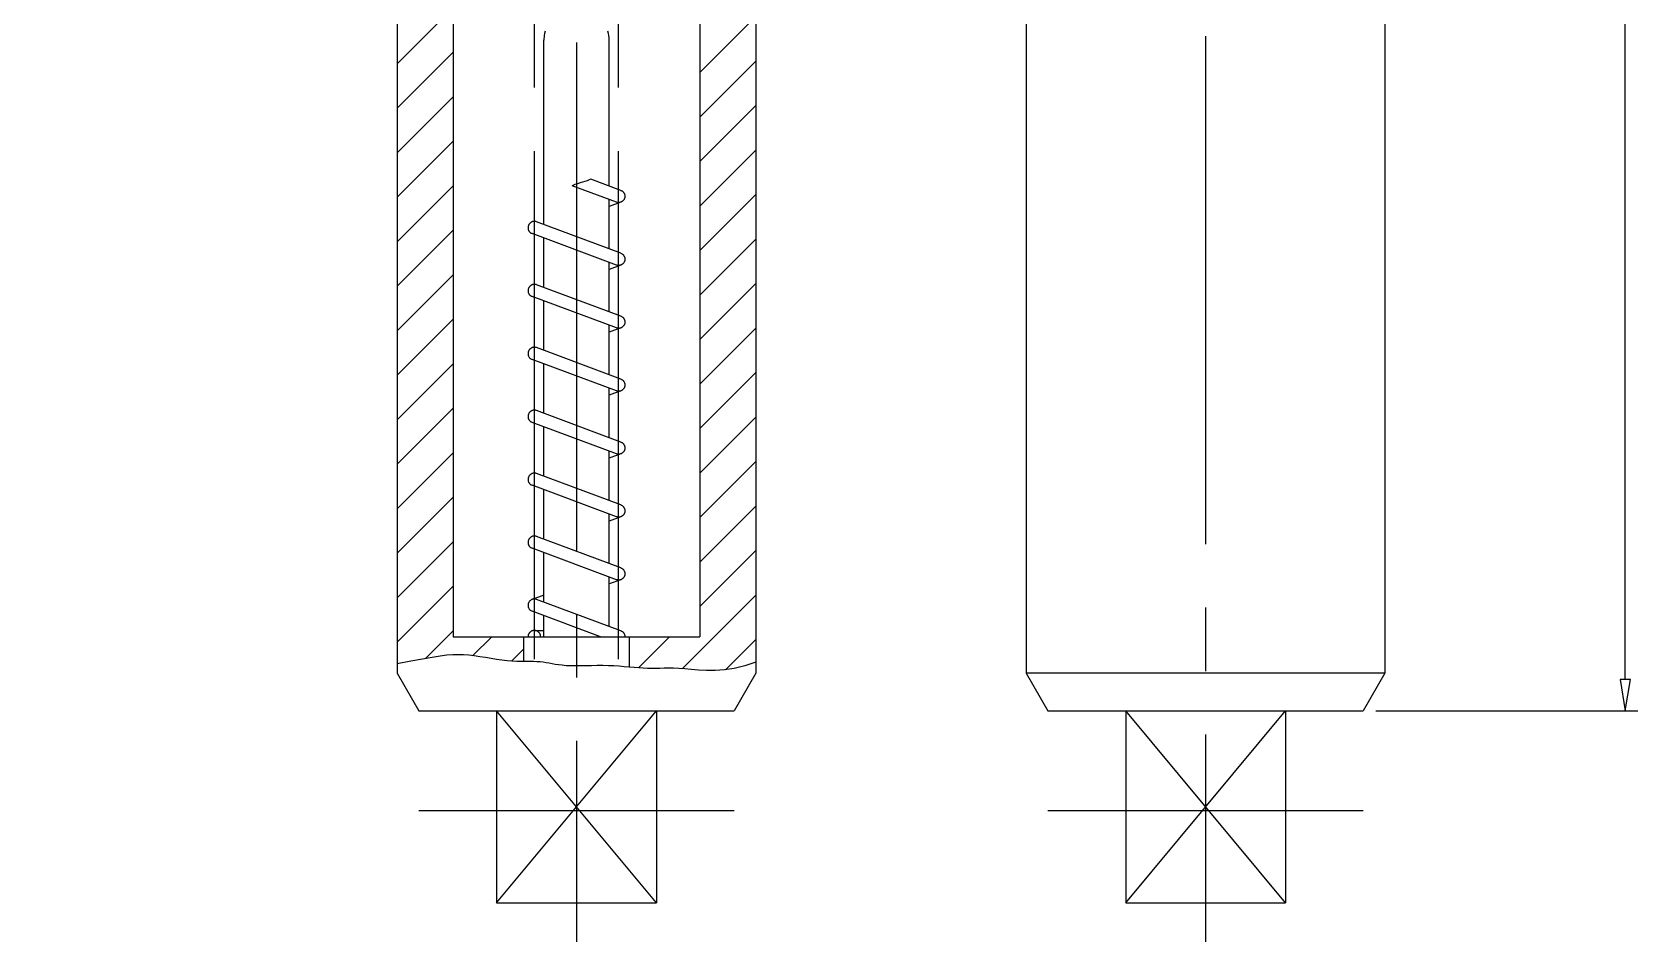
# Model space of a CAD drawing. Extents: x 18.9 to 51.3, y 0.1 to 49.5.
# Drawn here: x 18.89 to 50.51, y 0.13 to 18.04 of the extents above; entities that cross this region are included whole.
import ezdxf

# ---------------------------------------------------------------- set-up
doc = ezdxf.new("R2010")
doc.units = 0
doc.linetypes.add('1', pattern=[13.75, 10, -1.25, 1.25, -1.25])
doc.linetypes.add('2', pattern=[6.25, 5, -1.25])
doc.layers.get('0').update_dxf_attribs({"linetype": 'CONTINUOUS'})

msp = doc.modelspace()

# ---------------------------------------------------------------- linework, layer by layer
at = {"color": 3}
for points in [[(50.26, 5.294), (50.26, 48.624)], [(29.58, 15.036), (29.527, 15.015)], [(29.632, 15.053), (29.58, 15.036)], [(29.682, 15.069), (29.632, 15.053)], [(29.729, 15.084), (29.682, 15.069)], [(29.774, 15.098), (29.729, 15.084)], [(29.817, 15.112), (29.774, 15.098)], [(29.856, 15.127), (29.817, 15.112)], [(29.892, 15.144), (29.856, 15.127)], [(33.14, 5.634), (32.922, 5.56), (32.716, 5.511), (32.522, 5.483), (32.34, 5.471), (32.171, 5.471), (32.014, 5.48), (31.87, 5.492), (31.74, 5.503), (31.624, 5.511), (31.518, 5.515), (31.422, 5.516), (31.334, 5.515), (31.25, 5.513), (31.17, 5.512), (31.09, 5.511), (31.008, 5.512), (30.924, 5.516), (30.836, 5.522), (30.744, 5.53), (30.649, 5.538), (30.551, 5.546), (30.449, 5.554), (30.345, 5.56), (30.238, 5.565), (30.128, 5.567), (30.016, 5.567), (29.905, 5.565), (29.796, 5.564), (29.69, 5.562), (29.588, 5.561), (29.493, 5.563), (29.406, 5.566), (29.328, 5.573), (29.257, 5.582), (29.192, 5.592), (29.131, 5.603), (29.073, 5.615), (29.015, 5.625), (28.956, 5.634), (28.895, 5.641), (28.83, 5.644), (28.76, 5.646), (28.685, 5.646), (28.606, 5.646), (28.523, 5.646), (28.434, 5.648), (28.342, 5.653), (28.244, 5.661), (28.142, 5.673), (28.036, 5.688), (27.928, 5.706), (27.818, 5.724), (27.707, 5.741), (27.597, 5.757), (27.489, 5.77), (27.383, 5.779), (27.28, 5.782), (27.173, 5.78), (27.056, 5.771), (26.923, 5.754), (26.765, 5.73), (26.577, 5.697), (26.35, 5.655), (26.079, 5.603)], [(50.363, 5.294), (50.156, 5.294), (50.26, 4.675), (50.26, 4.675), (50.363, 5.294)], [(28.036, 0.897), (31.183, 4.675)], [(31.183, 0.897), (28.036, 4.675)], [(40.423, 0.897), (43.57, 4.675)], [(43.57, 0.897), (40.423, 4.675)], [(45.349, 4.675), (50.507, 4.675)]]:
    msp.add_lwpolyline(points, dxfattribs=at)
at = {"color": 7}
for points in [[(26.079, 23.726), (26.079, 5.418)], [(33.14, 23.726), (33.14, 5.418)], [(38.466, 22.487), (38.466, 5.418)], [(45.527, 22.487), (45.527, 5.418)], [(27.182, 18.523), (27.182, 6.136)], [(32.037, 18.523), (32.037, 6.136)], [(28.99, 18.057), (28.979, 18.013), (28.972, 17.969), (28.965, 17.879)], [(30.254, 17.879), (30.252, 17.924), (30.247, 17.969), (30.24, 18.013), (30.229, 18.057)], [(28.965, 14.251), (28.965, 17.879)], [(30.254, 15.009), (30.254, 17.879)], [(30.396, 14.691), (29.527, 15.015)], [(30.483, 14.923), (29.892, 15.144)], [(30.483, 14.923), (30.491, 14.92), (30.498, 14.916), (30.506, 14.912), (30.513, 14.907), (30.52, 14.902), (30.526, 14.896), (30.532, 14.889), (30.538, 14.883), (30.543, 14.876), (30.547, 14.868), (30.551, 14.861), (30.555, 14.853), (30.558, 14.845), (30.56, 14.836), (30.562, 14.828), (30.563, 14.819), (30.563, 14.811), (30.563, 14.802), (30.563, 14.793), (30.561, 14.785), (30.559, 14.776), (30.557, 14.768), (30.554, 14.76), (30.55, 14.752), (30.546, 14.744), (30.542, 14.737), (30.536, 14.73), (30.531, 14.724), (30.525, 14.717), (30.518, 14.712), (30.511, 14.706), (30.504, 14.702), (30.497, 14.697), (30.489, 14.694), (30.481, 14.691), (30.473, 14.688), (30.464, 14.686), (30.456, 14.684), (30.447, 14.684), (30.438, 14.683), (30.43, 14.684), (30.421, 14.685), (30.413, 14.686), (30.396, 14.691)], [(30.254, 13.77), (30.254, 14.744)], [(30.483, 14.691), (30.254, 14.606)], [(28.823, 14.304), (28.815, 14.307), (28.806, 14.309), (28.798, 14.31), (28.789, 14.311), (28.781, 14.312), (28.772, 14.312), (28.763, 14.311), (28.755, 14.309), (28.746, 14.307), (28.738, 14.305), (28.73, 14.301), (28.722, 14.298), (28.715, 14.294), (28.708, 14.289), (28.701, 14.283), (28.694, 14.278), (28.688, 14.272), (28.683, 14.265), (28.677, 14.258), (28.673, 14.251), (28.669, 14.243), (28.665, 14.235), (28.662, 14.227), (28.66, 14.219), (28.658, 14.21), (28.657, 14.202), (28.656, 14.193), (28.656, 14.185), (28.656, 14.176), (28.657, 14.167), (28.659, 14.159), (28.661, 14.151), (28.664, 14.142), (28.668, 14.135), (28.672, 14.127), (28.676, 14.119), (28.681, 14.112), (28.687, 14.106), (28.693, 14.1), (28.699, 14.094), (28.706, 14.088), (28.713, 14.083), (28.721, 14.079), (28.736, 14.072)], [(30.483, 13.685), (28.823, 14.304)], [(30.396, 13.453), (28.736, 14.072)], [(28.965, 13.012), (28.965, 13.986)], [(30.483, 13.685), (30.491, 13.681), (30.498, 13.677), (30.506, 13.673), (30.513, 13.668), (30.52, 13.663), (30.526, 13.657), (30.532, 13.651), (30.538, 13.644), (30.543, 13.637), (30.547, 13.63), (30.551, 13.622), (30.555, 13.614), (30.558, 13.606), (30.56, 13.598), (30.562, 13.589), (30.563, 13.581), (30.563, 13.572), (30.563, 13.563), (30.563, 13.555), (30.561, 13.546), (30.559, 13.538), (30.557, 13.529), (30.554, 13.521), (30.55, 13.513), (30.546, 13.506), (30.542, 13.498), (30.536, 13.492), (30.531, 13.485), (30.525, 13.479), (30.518, 13.473), (30.511, 13.468), (30.504, 13.463), (30.497, 13.459), (30.489, 13.455), (30.481, 13.452), (30.473, 13.449), (30.464, 13.447), (30.456, 13.446), (30.447, 13.445), (30.438, 13.445), (30.43, 13.445), (30.421, 13.446), (30.413, 13.448), (30.396, 13.453)], [(30.254, 12.531), (30.254, 13.506)], [(30.483, 13.453), (30.254, 13.367)], [(28.823, 13.065), (28.815, 13.068), (28.806, 13.07), (28.798, 13.072), (28.789, 13.073), (28.781, 13.073), (28.772, 13.073), (28.763, 13.072), (28.755, 13.071), (28.746, 13.069), (28.738, 13.066), (28.73, 13.063), (28.722, 13.059), (28.715, 13.055), (28.708, 13.05), (28.701, 13.045), (28.694, 13.039), (28.688, 13.033), (28.683, 13.026), (28.677, 13.019), (28.673, 13.012), (28.669, 13.004), (28.665, 12.997), (28.662, 12.988), (28.66, 12.98), (28.658, 12.972), (28.657, 12.963), (28.656, 12.955), (28.656, 12.946), (28.656, 12.937), (28.657, 12.929), (28.659, 12.92), (28.661, 12.912), (28.664, 12.904), (28.668, 12.896), (28.672, 12.888), (28.676, 12.881), (28.681, 12.874), (28.687, 12.867), (28.693, 12.861), (28.699, 12.855), (28.706, 12.85), (28.713, 12.845), (28.721, 12.84), (28.736, 12.833)], [(30.483, 12.446), (28.823, 13.065)], [(30.396, 12.214), (28.736, 12.833)], [(28.965, 11.773), (28.965, 12.748)], [(30.483, 12.446), (30.491, 12.443), (30.498, 12.439), (30.506, 12.434), (30.513, 12.429), (30.52, 12.424), (30.526, 12.418), (30.532, 12.412), (30.538, 12.405), (30.543, 12.398), (30.547, 12.391), (30.551, 12.383), (30.555, 12.375), (30.558, 12.367), (30.56, 12.359), (30.562, 12.35), (30.563, 12.342), (30.563, 12.333), (30.563, 12.325), (30.563, 12.316), (30.561, 12.307), (30.559, 12.299), (30.557, 12.291), (30.554, 12.283), (30.55, 12.275), (30.546, 12.267), (30.542, 12.26), (30.536, 12.253), (30.531, 12.246), (30.525, 12.24), (30.518, 12.234), (30.511, 12.229), (30.504, 12.224), (30.497, 12.22), (30.489, 12.216), (30.481, 12.213), (30.473, 12.211), (30.464, 12.209), (30.456, 12.207), (30.447, 12.206), (30.438, 12.206), (30.43, 12.206), (30.421, 12.207), (30.413, 12.209), (30.396, 12.214)], [(30.254, 11.293), (30.254, 12.267)], [(30.483, 12.214), (30.254, 12.128)], [(28.823, 11.827), (28.815, 11.829), (28.806, 11.831), (28.798, 11.833), (28.789, 11.834), (28.781, 11.834), (28.772, 11.834), (28.763, 11.833), (28.755, 11.832), (28.746, 11.83), (28.738, 11.827), (28.73, 11.824), (28.722, 11.82), (28.715, 11.816), (28.708, 11.811), (28.701, 11.806), (28.694, 11.8), (28.688, 11.794), (28.683, 11.788), (28.677, 11.781), (28.673, 11.773), (28.669, 11.766), (28.665, 11.758), (28.662, 11.75), (28.66, 11.741), (28.658, 11.733), (28.657, 11.724), (28.656, 11.716), (28.656, 11.707), (28.656, 11.699), (28.657, 11.69), (28.659, 11.682), (28.661, 11.673), (28.664, 11.665), (28.668, 11.657), (28.672, 11.649), (28.676, 11.642), (28.681, 11.635), (28.687, 11.628), (28.693, 11.622), (28.699, 11.616), (28.706, 11.611), (28.713, 11.606), (28.721, 11.602), (28.736, 11.594)], [(30.483, 11.207), (28.823, 11.827)], [(30.396, 10.975), (28.736, 11.594)], [(28.965, 10.535), (28.965, 11.509)], [(30.483, 11.207), (30.491, 11.204), (30.498, 11.2), (30.506, 11.196), (30.513, 11.191), (30.52, 11.185), (30.526, 11.18), (30.532, 11.173), (30.538, 11.167), (30.543, 11.16), (30.547, 11.152), (30.551, 11.145), (30.555, 11.137), (30.558, 11.128), (30.56, 11.12), (30.562, 11.112), (30.563, 11.103), (30.563, 11.094), (30.563, 11.086), (30.563, 11.077), (30.561, 11.069), (30.559, 11.06), (30.557, 11.052), (30.554, 11.044), (30.55, 11.036), (30.546, 11.028), (30.542, 11.021), (30.536, 11.014), (30.531, 11.008), (30.525, 11.001), (30.518, 10.996), (30.511, 10.99), (30.504, 10.986), (30.497, 10.981), (30.489, 10.978), (30.481, 10.974), (30.473, 10.972), (30.464, 10.97), (30.456, 10.968), (30.447, 10.968), (30.438, 10.967), (30.43, 10.968), (30.421, 10.969), (30.413, 10.97), (30.396, 10.975)], [(30.254, 10.054), (30.254, 11.028)], [(30.483, 10.975), (30.254, 10.89)], [(28.823, 10.588), (28.815, 10.591), (28.806, 10.593), (28.798, 10.594), (28.789, 10.595), (28.781, 10.596), (28.772, 10.595), (28.763, 10.595), (28.755, 10.593), (28.746, 10.591), (28.738, 10.589), (28.73, 10.585), (28.722, 10.582), (28.715, 10.577), (28.708, 10.573), (28.701, 10.567), (28.694, 10.562), (28.688, 10.555), (28.683, 10.549), (28.677, 10.542), (28.673, 10.535), (28.669, 10.527), (28.665, 10.519), (28.662, 10.511), (28.66, 10.503), (28.658, 10.494), (28.657, 10.486), (28.656, 10.477), (28.656, 10.468), (28.656, 10.46), (28.657, 10.451), (28.659, 10.443), (28.661, 10.434), (28.664, 10.426), (28.668, 10.418), (28.672, 10.411), (28.676, 10.403), (28.681, 10.396), (28.687, 10.39), (28.693, 10.383), (28.699, 10.378), (28.706, 10.372), (28.713, 10.367), (28.721, 10.363), (28.736, 10.356)], [(30.483, 9.969), (28.823, 10.588)], [(30.396, 9.736), (28.736, 10.356)], [(28.965, 9.296), (28.965, 10.27)], [(30.483, 9.969), (30.491, 9.965), (30.498, 9.961), (30.506, 9.957), (30.513, 9.952), (30.52, 9.947), (30.526, 9.941), (30.532, 9.935), (30.538, 9.928), (30.543, 9.921), (30.547, 9.914), (30.551, 9.906), (30.555, 9.898), (30.558, 9.89), (30.56, 9.881), (30.562, 9.873), (30.563, 9.864), (30.563, 9.856), (30.563, 9.847), (30.563, 9.839), (30.561, 9.83), (30.559, 9.822), (30.557, 9.813), (30.554, 9.805), (30.55, 9.797), (30.546, 9.79), (30.542, 9.782), (30.536, 9.775), (30.531, 9.769), (30.525, 9.763), (30.518, 9.757), (30.511, 9.752), (30.504, 9.747), (30.497, 9.743), (30.489, 9.739), (30.481, 9.736), (30.473, 9.733), (30.464, 9.731), (30.456, 9.73), (30.447, 9.729), (30.438, 9.729), (30.43, 9.729), (30.421, 9.73), (30.413, 9.732), (30.396, 9.736)], [(30.254, 8.815), (30.254, 9.79)], [(30.483, 9.736), (30.254, 9.651)], [(28.823, 9.349), (28.815, 9.352), (28.806, 9.354), (28.798, 9.356), (28.789, 9.357), (28.781, 9.357), (28.772, 9.357), (28.763, 9.356), (28.755, 9.354), (28.746, 9.352), (28.738, 9.35), (28.73, 9.347), (28.722, 9.343), (28.715, 9.339), (28.708, 9.334), (28.701, 9.329), (28.694, 9.323), (28.688, 9.317), (28.683, 9.31), (28.677, 9.303), (28.673, 9.296), (28.669, 9.288), (28.665, 9.28), (28.662, 9.272), (28.66, 9.264), (28.658, 9.256), (28.657, 9.247), (28.656, 9.238), (28.656, 9.23), (28.656, 9.221), (28.657, 9.213), (28.659, 9.204), (28.661, 9.196), (28.664, 9.188), (28.668, 9.18), (28.672, 9.172), (28.676, 9.165), (28.681, 9.158), (28.687, 9.151), (28.693, 9.145), (28.699, 9.139), (28.706, 9.133), (28.713, 9.129), (28.721, 9.124), (28.736, 9.117)], [(30.483, 8.73), (28.823, 9.349)], [(30.396, 8.498), (28.736, 9.117)], [(28.965, 8.057), (28.965, 9.032)], [(30.254, 7.577), (30.254, 8.551)], [(30.483, 8.73), (30.491, 8.727), (30.498, 8.723), (30.506, 8.718), (30.513, 8.713), (30.52, 8.708), (30.526, 8.702), (30.532, 8.696), (30.538, 8.689), (30.543, 8.682), (30.547, 8.675), (30.551, 8.667), (30.555, 8.659), (30.558, 8.651), (30.56, 8.643), (30.562, 8.634), (30.563, 8.626), (30.563, 8.617), (30.563, 8.608), (30.563, 8.6), (30.561, 8.591), (30.559, 8.583), (30.557, 8.575), (30.554, 8.566), (30.55, 8.559), (30.546, 8.551), (30.542, 8.544), (30.536, 8.537), (30.531, 8.53), (30.525, 8.524), (30.518, 8.518), (30.511, 8.513), (30.504, 8.508), (30.497, 8.504), (30.489, 8.5), (30.481, 8.497), (30.473, 8.494), (30.464, 8.492), (30.456, 8.491), (30.447, 8.49), (30.438, 8.49), (30.43, 8.49), (30.421, 8.491), (30.413, 8.493), (30.396, 8.498)], [(30.483, 8.498), (30.254, 8.412)], [(28.823, 8.11), (28.815, 8.113), (28.806, 8.115), (28.798, 8.117), (28.789, 8.118), (28.781, 8.118), (28.772, 8.118), (28.763, 8.117), (28.755, 8.116), (28.746, 8.114), (28.738, 8.111), (28.73, 8.108), (28.722, 8.104), (28.715, 8.1), (28.708, 8.095), (28.701, 8.09), (28.694, 8.084), (28.688, 8.078), (28.683, 8.071), (28.677, 8.065), (28.673, 8.057), (28.669, 8.05), (28.665, 8.042), (28.662, 8.034), (28.66, 8.025), (28.658, 8.017), (28.657, 8.008), (28.656, 8), (28.656, 7.991), (28.656, 7.982), (28.657, 7.974), (28.659, 7.965), (28.661, 7.957), (28.664, 7.949), (28.668, 7.941), (28.672, 7.933), (28.676, 7.926), (28.681, 7.919), (28.687, 7.912), (28.693, 7.906), (28.699, 7.9), (28.706, 7.895), (28.713, 7.89), (28.721, 7.886), (28.736, 7.878)], [(30.483, 7.491), (28.823, 8.11)], [(30.396, 7.259), (28.736, 7.878)], [(28.965, 6.819), (28.965, 7.793)], [(30.254, 6.338), (30.254, 7.312)], [(30.483, 7.491), (30.491, 7.488), (30.498, 7.484), (30.506, 7.48), (30.513, 7.475), (30.52, 7.469), (30.526, 7.463), (30.532, 7.457), (30.538, 7.451), (30.543, 7.443), (30.547, 7.436), (30.551, 7.428), (30.555, 7.421), (30.558, 7.412), (30.56, 7.404), (30.562, 7.396), (30.563, 7.387), (30.563, 7.378), (30.563, 7.37), (30.563, 7.361), (30.561, 7.353), (30.559, 7.344), (30.557, 7.336), (30.554, 7.328), (30.55, 7.32), (30.546, 7.312), (30.542, 7.305), (30.536, 7.298), (30.531, 7.291), (30.525, 7.285), (30.518, 7.28), (30.511, 7.274), (30.504, 7.269), (30.497, 7.265), (30.489, 7.261), (30.481, 7.258), (30.473, 7.256), (30.464, 7.254), (30.456, 7.252), (30.447, 7.251), (30.438, 7.251), (30.43, 7.252), (30.421, 7.253), (30.413, 7.254), (30.396, 7.259)], [(28.965, 6.957), (28.736, 6.872)], [(30.483, 7.259), (30.254, 7.174)], [(28.823, 6.872), (28.815, 6.874), (28.806, 6.877), (28.798, 6.878), (28.789, 6.879), (28.781, 6.88), (28.772, 6.879), (28.763, 6.879), (28.755, 6.877), (28.746, 6.875), (28.738, 6.872), (28.73, 6.869), (28.722, 6.866), (28.715, 6.861), (28.708, 6.857), (28.701, 6.851), (28.694, 6.845), (28.688, 6.839), (28.683, 6.833), (28.677, 6.826), (28.673, 6.819), (28.669, 6.811), (28.665, 6.803), (28.662, 6.795), (28.66, 6.787), (28.658, 6.778), (28.657, 6.77), (28.656, 6.761), (28.656, 6.752), (28.656, 6.744), (28.657, 6.735), (28.659, 6.727), (28.661, 6.718), (28.664, 6.71), (28.668, 6.702), (28.672, 6.695), (28.676, 6.687), (28.681, 6.68), (28.687, 6.674), (28.693, 6.667), (28.699, 6.661), (28.706, 6.656), (28.713, 6.651), (28.721, 6.647), (28.736, 6.64)], [(30.085, 6.136), (28.736, 6.64)], [(30.483, 6.252), (28.823, 6.872)], [(28.965, 6.136), (28.965, 6.554)], [(27.182, 6.136), (32.037, 6.136)], [(28.569, 6.136), (28.569, 5.646)], [(28.903, 6.136), (28.903, 6.145), (28.902, 6.154), (28.901, 6.162), (28.899, 6.17), (28.896, 6.179), (28.893, 6.187), (28.889, 6.195), (28.885, 6.202), (28.88, 6.209), (28.874, 6.216), (28.869, 6.222), (28.862, 6.228), (28.856, 6.234), (28.849, 6.239), (28.842, 6.244), (28.834, 6.248), (28.826, 6.251), (28.818, 6.254), (28.81, 6.257), (28.801, 6.258), (28.793, 6.26), (28.784, 6.26), (28.775, 6.26), (28.767, 6.26), (28.758, 6.258), (28.75, 6.257), (28.741, 6.254), (28.733, 6.251), (28.725, 6.248), (28.718, 6.244), (28.71, 6.239), (28.703, 6.234), (28.697, 6.228), (28.69, 6.222), (28.685, 6.216), (28.679, 6.209), (28.675, 6.202), (28.67, 6.195), (28.666, 6.187), (28.663, 6.179), (28.661, 6.17), (28.658, 6.162), (28.657, 6.154), (28.656, 6.136)], [(28.78, 6.26), (28.965, 6.26)], [(30.483, 6.252), (30.491, 6.249), (30.498, 6.245), (30.506, 6.241), (30.513, 6.236), (30.52, 6.231), (30.526, 6.225), (30.532, 6.218), (30.538, 6.212), (30.543, 6.205), (30.547, 6.197), (30.551, 6.19), (30.555, 6.182), (30.558, 6.174), (30.56, 6.165), (30.562, 6.157), (30.563, 6.148), (30.563, 6.14), (30.563, 6.136)], [(30.65, 6.136), (30.65, 5.538)], [(26.079, 5.418), (26.505, 4.675)], [(33.14, 5.418), (32.714, 4.675)], [(45.527, 5.418), (38.466, 5.418)], [(38.466, 5.418), (38.892, 4.675)], [(45.527, 5.418), (45.101, 4.675)], [(26.505, 4.675), (32.714, 4.675)], [(38.892, 4.675), (45.101, 4.675)]]:
    msp.add_lwpolyline(points, dxfattribs=at)
at = {"color": 1}
for points in [[(26.079, 17.414), (27.182, 18.516)], [(32.037, 17.241), (33.14, 18.343)], [(26.079, 16.538), (27.182, 17.64)], [(32.037, 16.365), (33.14, 17.467)], [(26.079, 15.662), (27.182, 16.765)], [(32.037, 15.489), (33.14, 16.591)], [(26.079, 14.786), (27.182, 15.889)], [(32.037, 14.613), (33.14, 15.716)], [(26.079, 13.91), (27.182, 15.013)], [(32.037, 13.737), (33.14, 14.84)], [(26.079, 13.034), (27.182, 14.137)], [(32.037, 12.861), (33.14, 13.964)], [(26.079, 12.159), (27.182, 13.261)], [(32.037, 11.985), (33.14, 13.088)], [(26.079, 11.283), (27.182, 12.385)], [(32.037, 11.11), (33.14, 12.212)], [(26.079, 10.407), (27.182, 11.509)], [(32.037, 10.234), (33.14, 11.336)], [(26.079, 9.531), (27.182, 10.633)], [(32.037, 9.358), (33.14, 10.46)], [(26.079, 8.655), (27.182, 9.757)], [(32.037, 8.482), (33.14, 9.584)], [(26.079, 7.779), (27.182, 8.882)], [(32.037, 7.606), (33.14, 8.708)], [(26.079, 6.903), (27.182, 8.006)], [(32.037, 6.73), (33.14, 7.833)], [(26.079, 6.027), (27.182, 7.13)], [(31.69, 5.506), (33.14, 6.957)], [(26.635, 5.707), (27.182, 6.254)], [(27.565, 5.761), (27.94, 6.136)], [(30.83, 5.523), (31.444, 6.136)], [(32.546, 5.487), (33.14, 6.081)], [(28.333, 5.653), (28.569, 5.889)]]:
    msp.add_lwpolyline(points, dxfattribs=at)
at = {"color": 4, "linetype": '1'}
for points in [[(28.78, 5.695), (28.78, 18.523)], [(30.439, 5.695), (30.439, 18.523)], [(29.61, 17.835), (29.61, 0.129)], [(41.997, 17.958), (41.997, 0.129)], [(26.505, 2.718), (32.714, 2.718)], [(38.892, 2.718), (45.101, 2.718)]]:
    msp.add_lwpolyline(points, dxfattribs=at)
at = {"color": 2, "const_width": 0.000000248}
for points in [[(19.108, 13.882), (19.117, 13.98), (19.073, 13.99), (19.038, 14.006), (19.012, 14.027), (18.994, 14.053), (18.983, 14.083), (18.979, 14.117), (18.982, 14.147), (18.989, 14.174), (19.002, 14.199), (19.019, 14.221), (19.039, 14.241), (19.062, 14.257), (19.09, 14.271), (19.124, 14.284), (19.164, 14.295), (19.207, 14.303), (19.251, 14.309), (19.295, 14.31), (19.3, 14.31), (19.307, 14.31), (19.316, 14.31), (19.284, 14.287), (19.257, 14.259), (19.233, 14.226), (19.216, 14.19), (19.205, 14.152), (19.201, 14.112), (19.21, 14.047), (19.236, 13.989), (19.28, 13.938), (19.338, 13.898), (19.406, 13.874), (19.486, 13.866), (19.569, 13.875), (19.64, 13.899), (19.7, 13.941), (19.744, 13.995), (19.771, 14.057), (19.78, 14.127), (19.775, 14.179), (19.76, 14.229), (19.735, 14.275), (19.7, 14.316), (19.656, 14.35), (19.604, 14.377), (19.539, 14.396), (19.458, 14.408), (19.359, 14.411), (19.256, 14.408), (19.167, 14.396), (19.094, 14.377), (19.033, 14.35), (18.983, 14.316), (18.943, 14.274), (18.914, 14.226), (18.897, 14.173), (18.892, 14.115), (18.898, 14.054), (18.917, 14.001), (18.948, 13.956), (18.991, 13.92), (19.044, 13.895), (19.108, 13.882)], [(19.492, 14.298), (19.549, 14.293), (19.598, 14.278), (19.638, 14.252), (19.668, 14.219), (19.686, 14.181), (19.692, 14.14), (19.685, 14.096), (19.666, 14.057), (19.634, 14.021), (19.591, 13.993), (19.541, 13.977), (19.483, 13.971), (19.431, 13.976), (19.386, 13.992), (19.348, 14.019), (19.319, 14.053), (19.302, 14.092), (19.296, 14.137), (19.302, 14.181), (19.319, 14.22), (19.348, 14.253), (19.387, 14.278), (19.435, 14.293), (19.492, 14.298)], [(19.336, 13.222), (19.432, 13.226), (19.515, 13.236), (19.584, 13.253), (19.642, 13.276), (19.69, 13.306), (19.729, 13.343), (19.758, 13.386), (19.775, 13.436), (19.78, 13.493), (19.777, 13.535), (19.768, 13.574), (19.752, 13.61), (19.731, 13.641), (19.703, 13.669), (19.671, 13.693), (19.633, 13.713), (19.59, 13.73), (19.541, 13.744), (19.485, 13.755), (19.416, 13.761), (19.336, 13.763), (19.24, 13.76), (19.158, 13.75), (19.088, 13.733), (19.03, 13.71), (18.982, 13.68), (18.943, 13.643), (18.914, 13.6), (18.897, 13.55), (18.892, 13.493), (18.902, 13.419), (18.932, 13.356), (18.982, 13.304), (19.069, 13.259), (19.187, 13.232), (19.336, 13.222)], [(19.336, 13.327), (19.209, 13.332), (19.114, 13.348), (19.05, 13.375), (19.011, 13.409), (18.987, 13.448), (18.979, 13.493), (18.987, 13.537), (19.011, 13.576), (19.051, 13.611), (19.114, 13.637), (19.209, 13.653), (19.336, 13.658), (19.463, 13.653), (19.558, 13.637), (19.621, 13.611), (19.66, 13.576), (19.684, 13.536), (19.692, 13.492), (19.685, 13.448), (19.664, 13.411), (19.629, 13.38), (19.561, 13.35), (19.464, 13.333), (19.336, 13.327)], [(21.982, 13.756), (21.879, 13.756), (21.879, 13.208), (21.905, 13.209), (21.929, 13.213), (21.953, 13.22), (21.992, 13.236), (22.031, 13.259), (22.069, 13.287), (22.109, 13.322), (22.153, 13.366), (22.201, 13.42), (22.273, 13.5), (22.335, 13.561), (22.385, 13.602), (22.43, 13.629), (22.473, 13.645), (22.514, 13.65), (22.554, 13.645), (22.59, 13.631), (22.621, 13.607), (22.645, 13.575), (22.66, 13.537), (22.665, 13.494), (22.66, 13.448), (22.644, 13.409), (22.618, 13.376), (22.584, 13.352), (22.541, 13.337), (22.49, 13.332), (22.501, 13.227), (22.577, 13.241), (22.639, 13.268), (22.689, 13.308), (22.725, 13.36), (22.746, 13.423), (22.753, 13.496), (22.745, 13.57), (22.722, 13.633), (22.684, 13.685), (22.634, 13.724), (22.576, 13.747), (22.512, 13.754), (22.477, 13.752), (22.443, 13.745), (22.409, 13.734), (22.375, 13.718), (22.339, 13.695), (22.303, 13.667), (22.261, 13.628), (22.21, 13.576), (22.149, 13.51), (22.101, 13.456), (22.065, 13.417), (22.04, 13.392), (22.021, 13.376), (22.001, 13.361), (21.982, 13.349), (21.982, 13.756)], [(33.603, 13.198), (33.618, 13.299), (33.563, 13.314), (33.519, 13.334), (33.487, 13.359), (33.465, 13.389), (33.451, 13.423), (33.447, 13.462), (33.453, 13.507), (33.47, 13.547), (33.499, 13.583), (33.537, 13.61), (33.58, 13.627), (33.628, 13.632), (33.675, 13.627), (33.715, 13.612), (33.75, 13.587), (33.776, 13.553), (33.792, 13.514), (33.798, 13.47), (33.796, 13.449), (33.792, 13.425), (33.786, 13.398), (33.88, 13.41), (33.879, 13.416), (33.878, 13.421), (33.878, 13.426), (33.882, 13.468), (33.894, 13.507), (33.914, 13.543), (33.942, 13.572), (33.979, 13.589), (34.024, 13.595), (34.061, 13.591), (34.093, 13.578), (34.121, 13.557), (34.143, 13.53), (34.155, 13.497), (34.16, 13.459), (34.155, 13.422), (34.142, 13.389), (34.121, 13.36), (34.09, 13.337), (34.051, 13.32), (34.003, 13.31), (34.022, 13.208), (34.088, 13.226), (34.144, 13.254), (34.189, 13.293), (34.221, 13.34), (34.241, 13.395), (34.248, 13.457), (34.244, 13.501), (34.234, 13.543), (34.217, 13.582), (34.194, 13.617), (34.166, 13.646), (34.134, 13.669), (34.098, 13.686), (34.06, 13.696), (34.021, 13.7), (33.985, 13.696), (33.951, 13.687), (33.919, 13.671), (33.89, 13.649), (33.865, 13.62), (33.845, 13.585), (33.829, 13.631), (33.804, 13.669), (33.771, 13.7), (33.731, 13.722), (33.684, 13.736), (33.631, 13.74), (33.559, 13.732), (33.494, 13.705), (33.438, 13.661), (33.393, 13.604), (33.367, 13.537), (33.358, 13.461), (33.366, 13.392), (33.389, 13.332), (33.427, 13.28), (33.477, 13.239), (33.535, 13.211), (33.603, 13.198)], [(42.411, 13.198), (42.425, 13.299), (42.371, 13.314), (42.327, 13.334), (42.295, 13.359), (42.272, 13.389), (42.259, 13.423), (42.254, 13.462), (42.26, 13.507), (42.278, 13.547), (42.307, 13.583), (42.344, 13.61), (42.387, 13.627), (42.436, 13.632), (42.482, 13.627), (42.523, 13.612), (42.558, 13.587), (42.584, 13.553), (42.6, 13.514), (42.605, 13.47), (42.604, 13.449), (42.6, 13.425), (42.593, 13.398), (42.687, 13.41), (42.687, 13.416), (42.686, 13.421), (42.686, 13.426), (42.69, 13.468), (42.702, 13.507), (42.722, 13.543), (42.75, 13.572), (42.786, 13.589), (42.832, 13.595), (42.868, 13.591), (42.901, 13.578), (42.929, 13.557), (42.95, 13.53), (42.963, 13.497), (42.968, 13.459), (42.963, 13.422), (42.95, 13.389), (42.928, 13.36), (42.898, 13.337), (42.859, 13.32), (42.811, 13.31), (42.83, 13.208), (42.896, 13.226), (42.952, 13.254), (42.996, 13.293), (43.029, 13.34), (43.049, 13.395), (43.055, 13.457), (43.052, 13.501), (43.042, 13.543), (43.025, 13.582), (43.002, 13.617), (42.974, 13.646), (42.941, 13.669), (42.905, 13.686), (42.868, 13.696), (42.829, 13.7), (42.793, 13.696), (42.758, 13.687), (42.726, 13.671), (42.698, 13.649), (42.673, 13.62), (42.653, 13.585), (42.637, 13.631), (42.612, 13.669), (42.579, 13.7), (42.538, 13.722), (42.492, 13.736), (42.439, 13.74), (42.366, 13.732), (42.302, 13.705), (42.245, 13.661), (42.201, 13.604), (42.175, 13.537), (42.166, 13.461), (42.174, 13.392), (42.196, 13.332), (42.234, 13.28), (42.284, 13.239), (42.343, 13.211), (42.411, 13.198)], [(19.564, 13.107), (19.555, 13.005), (19.593, 12.995), (19.624, 12.982), (19.647, 12.967), (19.672, 12.937), (19.687, 12.903), (19.692, 12.865), (19.689, 12.834), (19.68, 12.806), (19.664, 12.78), (19.636, 12.75), (19.6, 12.725), (19.556, 12.704), (19.503, 12.688), (19.436, 12.679), (19.355, 12.675), (19.391, 12.701), (19.42, 12.731), (19.442, 12.765), (19.458, 12.801), (19.468, 12.838), (19.471, 12.876), (19.462, 12.941), (19.436, 12.999), (19.392, 13.05), (19.335, 13.089), (19.267, 13.113), (19.189, 13.121), (19.136, 13.117), (19.085, 13.106), (19.037, 13.088), (18.993, 13.062), (18.958, 13.032), (18.929, 12.995), (18.908, 12.954), (18.896, 12.91), (18.892, 12.862), (18.902, 12.782), (18.935, 12.713), (18.99, 12.654), (19.069, 12.61), (19.177, 12.583), (19.314, 12.574), (19.467, 12.584), (19.589, 12.613), (19.681, 12.663), (19.736, 12.72), (19.769, 12.79), (19.78, 12.871), (19.774, 12.933), (19.755, 12.986), (19.723, 13.032), (19.679, 13.068), (19.626, 13.093), (19.564, 13.107)], [(19.188, 12.691), (19.152, 12.693), (19.117, 12.701), (19.083, 12.713), (19.052, 12.73), (19.026, 12.751), (19.006, 12.776), (18.991, 12.803), (18.982, 12.831), (18.979, 12.86), (18.985, 12.901), (19.004, 12.938), (19.034, 12.971), (19.075, 12.997), (19.124, 13.012), (19.182, 13.017), (19.238, 13.012), (19.286, 12.997), (19.325, 12.971), (19.353, 12.938), (19.371, 12.9), (19.377, 12.856), (19.371, 12.812), (19.353, 12.773), (19.325, 12.739), (19.286, 12.712), (19.241, 12.696), (19.188, 12.691)], [(21.879, 12.956), (22.001, 12.956), (22.001, 13.072), (21.879, 13.072), (21.879, 12.956)], [(33.602, 12.553), (33.611, 12.66), (33.561, 12.671), (33.52, 12.69), (33.488, 12.715), (33.465, 12.746), (33.451, 12.781), (33.447, 12.819), (33.453, 12.866), (33.473, 12.907), (33.505, 12.944), (33.548, 12.972), (33.599, 12.989), (33.659, 12.995), (33.716, 12.989), (33.764, 12.973), (33.804, 12.946), (33.833, 12.91), (33.85, 12.867), (33.856, 12.818), (33.854, 12.786), (33.846, 12.756), (33.833, 12.729), (33.816, 12.704), (33.795, 12.684), (33.772, 12.667), (33.785, 12.571), (34.232, 12.651), (34.232, 13.064), (34.13, 13.064), (34.13, 12.733), (33.896, 12.688), (33.926, 12.739), (33.945, 12.791), (33.951, 12.845), (33.942, 12.913), (33.916, 12.974), (33.872, 13.028), (33.814, 13.069), (33.746, 13.094), (33.669, 13.103), (33.594, 13.095), (33.525, 13.073), (33.465, 13.037), (33.406, 12.977), (33.371, 12.905), (33.359, 12.819), (33.366, 12.749), (33.388, 12.687), (33.425, 12.635), (33.474, 12.594), (33.533, 12.567), (33.602, 12.553)], [(42.409, 12.553), (42.419, 12.66), (42.369, 12.671), (42.328, 12.69), (42.296, 12.715), (42.273, 12.746), (42.259, 12.781), (42.254, 12.819), (42.261, 12.866), (42.28, 12.907), (42.313, 12.944), (42.356, 12.972), (42.407, 12.989), (42.467, 12.995), (42.524, 12.989), (42.572, 12.973), (42.611, 12.946), (42.641, 12.91), (42.658, 12.867), (42.664, 12.818), (42.662, 12.786), (42.654, 12.756), (42.641, 12.729), (42.623, 12.704), (42.603, 12.684), (42.58, 12.667), (42.593, 12.571), (43.04, 12.651), (43.04, 13.064), (42.938, 13.064), (42.938, 12.733), (42.704, 12.688), (42.734, 12.739), (42.752, 12.791), (42.759, 12.845), (42.75, 12.913), (42.723, 12.974), (42.68, 13.028), (42.622, 13.069), (42.554, 13.094), (42.477, 13.103), (42.401, 13.095), (42.333, 13.073), (42.272, 13.037), (42.214, 12.977), (42.178, 12.905), (42.167, 12.819), (42.174, 12.749), (42.196, 12.687), (42.233, 12.635), (42.282, 12.594), (42.341, 12.567), (42.409, 12.553)], [(21.879, 12.673), (21.959, 12.673), (21.907, 12.629), (21.875, 12.573), (21.865, 12.505), (21.87, 12.458), (21.883, 12.414), (21.907, 12.373), (21.938, 12.336), (21.977, 12.305), (22.023, 12.28), (22.075, 12.261), (22.132, 12.25), (22.194, 12.247), (22.255, 12.25), (22.312, 12.26), (22.365, 12.277), (22.412, 12.3), (22.452, 12.33), (22.483, 12.366), (22.506, 12.408), (22.519, 12.453), (22.524, 12.5), (22.521, 12.535), (22.513, 12.568), (22.5, 12.597), (22.482, 12.624), (22.461, 12.647), (22.437, 12.666), (22.75, 12.666), (22.75, 12.767), (21.879, 12.767), (21.879, 12.673)], [(22.194, 12.351), (22.12, 12.357), (22.06, 12.373), (22.013, 12.4), (21.98, 12.434), (21.96, 12.472), (21.953, 12.515), (21.959, 12.557), (21.978, 12.595), (22.01, 12.628), (22.055, 12.654), (22.113, 12.669), (22.185, 12.675), (22.264, 12.669), (22.327, 12.653), (22.375, 12.627), (22.409, 12.593), (22.429, 12.554), (22.436, 12.51), (22.429, 12.467), (22.41, 12.43), (22.377, 12.397), (22.331, 12.371), (22.27, 12.356), (22.194, 12.351)], [(19.336, 11.934), (19.432, 11.938), (19.515, 11.948), (19.584, 11.965), (19.642, 11.988), (19.69, 12.018), (19.729, 12.055), (19.758, 12.098), (19.775, 12.148), (19.78, 12.205), (19.777, 12.247), (19.768, 12.286), (19.752, 12.322), (19.731, 12.353), (19.703, 12.381), (19.671, 12.405), (19.633, 12.425), (19.59, 12.442), (19.541, 12.456), (19.485, 12.467), (19.416, 12.473), (19.336, 12.475), (19.24, 12.472), (19.158, 12.462), (19.088, 12.445), (19.03, 12.422), (18.982, 12.392), (18.943, 12.355), (18.914, 12.312), (18.897, 12.262), (18.892, 12.205), (18.902, 12.131), (18.932, 12.068), (18.982, 12.016), (19.069, 11.971), (19.187, 11.944), (19.336, 11.934)], [(19.336, 12.039), (19.209, 12.044), (19.114, 12.06), (19.05, 12.087), (19.011, 12.121), (18.987, 12.16), (18.979, 12.205), (18.987, 12.249), (19.011, 12.288), (19.051, 12.323), (19.114, 12.349), (19.209, 12.365), (19.336, 12.37), (19.463, 12.365), (19.558, 12.349), (19.621, 12.323), (19.66, 12.288), (19.684, 12.248), (19.692, 12.204), (19.685, 12.16), (19.664, 12.123), (19.629, 12.092), (19.561, 12.062), (19.464, 12.045), (19.336, 12.039)], [(21.121, 12.449), (21.263, 12.449), (21.263, 12.565), (21.121, 12.565), (20.955, 12.538), (20.955, 12.477), (21.121, 12.449)], [(20.955, 12.29), (21.121, 12.261), (21.263, 12.261), (21.263, 12.377), (21.121, 12.377), (20.955, 12.352), (20.955, 12.29)], [(34.031, 12.437), (34.023, 12.336), (34.061, 12.326), (34.091, 12.313), (34.114, 12.298), (34.139, 12.268), (34.155, 12.234), (34.16, 12.196), (34.157, 12.165), (34.147, 12.136), (34.131, 12.11), (34.103, 12.081), (34.067, 12.055), (34.024, 12.035), (33.97, 12.019), (33.903, 12.009), (33.823, 12.006), (33.858, 12.032), (33.887, 12.062), (33.91, 12.096), (33.926, 12.132), (33.935, 12.169), (33.938, 12.207), (33.93, 12.272), (33.903, 12.329), (33.86, 12.38), (33.802, 12.42), (33.734, 12.444), (33.656, 12.452), (33.603, 12.448), (33.552, 12.437), (33.504, 12.418), (33.461, 12.393), (33.425, 12.362), (33.396, 12.326), (33.375, 12.285), (33.363, 12.24), (33.359, 12.192), (33.37, 12.113), (33.403, 12.044), (33.457, 11.985), (33.537, 11.94), (33.645, 11.913), (33.781, 11.905), (33.934, 11.914), (34.056, 11.944), (34.148, 11.993), (34.203, 12.051), (34.237, 12.12), (34.248, 12.202), (34.241, 12.263), (34.222, 12.317), (34.19, 12.362), (34.147, 12.398), (34.094, 12.423), (34.031, 12.437)], [(33.656, 12.022), (33.619, 12.024), (33.584, 12.032), (33.55, 12.044), (33.519, 12.061), (33.493, 12.082), (33.473, 12.106), (33.458, 12.134), (33.45, 12.162), (33.447, 12.191), (33.453, 12.232), (33.471, 12.269), (33.501, 12.301), (33.542, 12.327), (33.592, 12.343), (33.65, 12.348), (33.706, 12.343), (33.753, 12.327), (33.792, 12.302), (33.821, 12.269), (33.838, 12.23), (33.844, 12.187), (33.838, 12.143), (33.821, 12.104), (33.792, 12.07), (33.754, 12.043), (33.708, 12.027), (33.656, 12.022)], [(42.839, 12.437), (42.83, 12.336), (42.868, 12.326), (42.899, 12.313), (42.922, 12.298), (42.947, 12.268), (42.962, 12.234), (42.968, 12.196), (42.964, 12.165), (42.955, 12.136), (42.939, 12.11), (42.911, 12.081), (42.875, 12.055), (42.832, 12.035), (42.778, 12.019), (42.711, 12.009), (42.63, 12.006), (42.666, 12.032), (42.695, 12.062), (42.718, 12.096), (42.733, 12.132), (42.743, 12.169), (42.746, 12.207), (42.737, 12.272), (42.711, 12.329), (42.667, 12.38), (42.61, 12.42), (42.542, 12.444), (42.464, 12.452), (42.411, 12.448), (42.36, 12.437), (42.312, 12.418), (42.269, 12.393), (42.233, 12.362), (42.204, 12.326), (42.183, 12.285), (42.171, 12.24), (42.167, 12.192), (42.178, 12.113), (42.21, 12.044), (42.265, 11.985), (42.345, 11.94), (42.452, 11.913), (42.589, 11.905), (42.742, 11.914), (42.864, 11.944), (42.956, 11.993), (43.011, 12.051), (43.044, 12.12), (43.055, 12.202), (43.049, 12.263), (43.03, 12.317), (42.998, 12.362), (42.955, 12.398), (42.901, 12.423), (42.839, 12.437)], [(42.463, 12.022), (42.427, 12.024), (42.392, 12.032), (42.358, 12.044), (42.327, 12.061), (42.301, 12.082), (42.281, 12.106), (42.266, 12.134), (42.257, 12.162), (42.254, 12.191), (42.261, 12.232), (42.279, 12.269), (42.309, 12.301), (42.35, 12.327), (42.399, 12.343), (42.458, 12.348), (42.513, 12.343), (42.561, 12.327), (42.6, 12.302), (42.629, 12.269), (42.646, 12.23), (42.652, 12.187), (42.646, 12.143), (42.629, 12.104), (42.6, 12.07), (42.561, 12.043), (42.516, 12.027), (42.463, 12.022)], [(20.496, 12.147), (20.393, 12.147), (20.393, 11.599), (20.418, 11.6), (20.443, 11.604), (20.467, 11.611), (20.506, 11.628), (20.545, 11.65), (20.583, 11.678), (20.623, 11.713), (20.667, 11.758), (20.715, 11.811), (20.787, 11.892), (20.848, 11.952), (20.899, 11.994), (20.943, 12.02), (20.986, 12.036), (21.027, 12.041), (21.068, 12.037), (21.103, 12.022), (21.135, 11.998), (21.159, 11.966), (21.173, 11.929), (21.178, 11.885), (21.173, 11.84), (21.158, 11.8), (21.132, 11.768), (21.097, 11.743), (21.054, 11.728), (21.004, 11.723), (21.015, 11.618), (21.09, 11.632), (21.153, 11.659), (21.202, 11.699), (21.238, 11.751), (21.26, 11.814), (21.267, 11.888), (21.259, 11.962), (21.236, 12.024), (21.197, 12.076), (21.147, 12.115), (21.09, 12.138), (21.025, 12.146), (20.99, 12.144), (20.956, 12.137), (20.922, 12.126), (20.888, 12.109), (20.853, 12.086), (20.816, 12.058), (20.774, 12.02), (20.723, 11.967), (20.663, 11.901), (20.615, 11.847), (20.578, 11.808), (20.553, 11.784), (20.534, 11.767), (20.515, 11.753), (20.496, 11.741), (20.496, 12.147)], [(22.195, 11.601), (22.301, 11.612), (22.388, 11.643), (22.454, 11.694), (22.493, 11.75), (22.516, 11.813), (22.524, 11.883), (22.515, 11.961), (22.486, 12.028), (22.439, 12.085), (22.375, 12.129), (22.296, 12.155), (22.203, 12.164), (22.128, 12.16), (22.064, 12.149), (22.012, 12.129), (21.969, 12.103), (21.933, 12.069), (21.904, 12.028), (21.882, 11.982), (21.869, 11.934), (21.865, 11.883), (21.874, 11.804), (21.903, 11.736), (21.95, 11.679), (22.015, 11.636), (22.096, 11.61), (22.195, 11.601)], [(22.195, 11.706), (22.121, 11.712), (22.06, 11.728), (22.013, 11.756), (21.98, 11.793), (21.96, 11.835), (21.953, 11.883), (21.96, 11.931), (21.98, 11.973), (22.013, 12.009), (22.061, 12.037), (22.122, 12.054), (22.198, 12.059), (22.27, 12.054), (22.329, 12.037), (22.375, 12.009), (22.409, 11.972), (22.429, 11.93), (22.436, 11.883), (22.429, 11.835), (22.409, 11.793), (22.376, 11.756), (22.329, 11.728), (22.268, 11.712), (22.195, 11.706)], [(33.803, 11.265), (33.899, 11.268), (33.982, 11.279), (34.051, 11.295), (34.109, 11.319), (34.158, 11.349), (34.197, 11.385), (34.225, 11.428), (34.242, 11.478), (34.248, 11.535), (34.244, 11.578), (34.235, 11.617), (34.219, 11.652), (34.198, 11.684), (34.171, 11.712), (34.138, 11.736), (34.1, 11.756), (34.057, 11.773), (34.009, 11.787), (33.952, 11.797), (33.883, 11.804), (33.803, 11.806), (33.707, 11.802), (33.625, 11.792), (33.556, 11.776), (33.498, 11.752), (33.449, 11.723), (33.41, 11.686), (33.382, 11.643), (33.365, 11.593), (33.359, 11.535), (33.369, 11.461), (33.399, 11.398), (33.449, 11.347), (33.537, 11.302), (33.655, 11.274), (33.803, 11.265)], [(33.803, 11.37), (33.676, 11.375), (33.581, 11.391), (33.518, 11.417), (33.478, 11.452), (33.455, 11.491), (33.447, 11.535), (33.455, 11.58), (33.478, 11.619), (33.518, 11.653), (33.581, 11.68), (33.676, 11.696), (33.803, 11.701), (33.93, 11.696), (34.025, 11.68), (34.088, 11.653), (34.128, 11.619), (34.151, 11.579), (34.159, 11.534), (34.152, 11.491), (34.131, 11.453), (34.097, 11.422), (34.029, 11.393), (33.931, 11.376), (33.803, 11.37)], [(42.611, 11.265), (42.707, 11.268), (42.79, 11.279), (42.859, 11.295), (42.917, 11.319), (42.965, 11.349), (43.004, 11.385), (43.033, 11.428), (43.05, 11.478), (43.055, 11.535), (43.052, 11.578), (43.043, 11.617), (43.027, 11.652), (43.006, 11.684), (42.978, 11.712), (42.946, 11.736), (42.908, 11.756), (42.865, 11.773), (42.816, 11.787), (42.76, 11.797), (42.691, 11.804), (42.611, 11.806), (42.515, 11.802), (42.433, 11.792), (42.363, 11.776), (42.305, 11.752), (42.257, 11.723), (42.218, 11.686), (42.189, 11.643), (42.172, 11.593), (42.167, 11.535), (42.177, 11.461), (42.207, 11.398), (42.257, 11.347), (42.344, 11.302), (42.462, 11.274), (42.611, 11.265)], [(42.611, 11.37), (42.484, 11.375), (42.389, 11.391), (42.325, 11.417), (42.286, 11.452), (42.262, 11.491), (42.254, 11.535), (42.262, 11.58), (42.286, 11.619), (42.326, 11.653), (42.389, 11.68), (42.484, 11.696), (42.611, 11.701), (42.738, 11.696), (42.833, 11.68), (42.896, 11.653), (42.936, 11.619), (42.959, 11.579), (42.967, 11.534), (42.96, 11.491), (42.939, 11.453), (42.905, 11.422), (42.837, 11.393), (42.739, 11.376), (42.611, 11.37)], [(18.906, 11.674), (18.906, 11.572), (19.587, 11.572), (19.563, 11.545), (19.538, 11.513), (19.514, 11.476), (19.491, 11.437), (19.473, 11.402), (19.458, 11.369), (19.562, 11.369), (19.592, 11.423), (19.626, 11.473), (19.664, 11.518), (19.703, 11.556), (19.742, 11.586), (19.78, 11.608), (19.78, 11.674), (18.906, 11.674)], [(20.378, 11.242), (21.278, 11.483), (21.278, 11.564), (20.378, 11.324), (20.378, 11.242)], [(21.879, 10.684), (22.75, 10.684), (22.75, 10.849), (22.133, 11.046), (22.081, 11.062), (22.038, 11.075), (22.005, 11.085), (22.041, 11.096), (22.088, 11.111), (22.144, 11.129), (22.75, 11.328), (22.75, 11.475), (21.879, 11.475), (21.879, 11.37), (22.608, 11.37), (21.879, 11.129), (21.879, 11.03), (22.62, 10.79), (21.879, 10.79), (21.879, 10.684)], [(19.108, 10.662), (19.117, 10.76), (19.073, 10.77), (19.038, 10.786), (19.012, 10.807), (18.994, 10.833), (18.983, 10.863), (18.979, 10.897), (18.982, 10.927), (18.989, 10.954), (19.002, 10.979), (19.019, 11.001), (19.039, 11.021), (19.062, 11.037), (19.09, 11.051), (19.124, 11.064), (19.164, 11.075), (19.207, 11.084), (19.251, 11.089), (19.295, 11.09), (19.3, 11.09), (19.307, 11.09), (19.316, 11.09), (19.284, 11.067), (19.257, 11.039), (19.233, 11.006), (19.216, 10.97), (19.205, 10.932), (19.201, 10.892), (19.21, 10.827), (19.236, 10.769), (19.28, 10.718), (19.338, 10.678), (19.406, 10.654), (19.486, 10.646), (19.569, 10.655), (19.64, 10.68), (19.7, 10.721), (19.744, 10.775), (19.771, 10.837), (19.78, 10.907), (19.775, 10.96), (19.76, 11.009), (19.735, 11.055), (19.7, 11.096), (19.656, 11.13), (19.604, 11.157), (19.539, 11.176), (19.458, 11.188), (19.359, 11.192), (19.256, 11.188), (19.167, 11.176), (19.094, 11.157), (19.033, 11.13), (18.983, 11.096), (18.943, 11.054), (18.914, 11.006), (18.897, 10.953), (18.892, 10.895), (18.898, 10.834), (18.917, 10.781), (18.948, 10.736), (18.991, 10.7), (19.044, 10.676), (19.108, 10.662)], [(19.492, 11.078), (19.549, 11.073), (19.598, 11.058), (19.638, 11.032), (19.668, 10.999), (19.686, 10.961), (19.692, 10.92), (19.685, 10.876), (19.666, 10.837), (19.634, 10.801), (19.591, 10.773), (19.541, 10.757), (19.483, 10.751), (19.431, 10.756), (19.386, 10.772), (19.348, 10.799), (19.319, 10.833), (19.302, 10.872), (19.296, 10.917), (19.302, 10.961), (19.319, 11), (19.348, 11.033), (19.387, 11.058), (19.435, 11.073), (19.492, 11.078)], [(20.393, 11.03), (20.393, 10.928), (21.074, 10.928), (21.049, 10.901), (21.025, 10.869), (21, 10.832), (20.978, 10.793), (20.959, 10.758), (20.945, 10.725), (21.048, 10.725), (21.078, 10.779), (21.112, 10.829), (21.15, 10.874), (21.19, 10.912), (21.229, 10.942), (21.267, 10.964), (21.267, 11.03), (20.393, 11.03)], [(33.374, 11.004), (33.374, 10.903), (34.055, 10.903), (34.03, 10.876), (34.006, 10.844), (33.981, 10.806), (33.959, 10.768), (33.94, 10.732), (33.926, 10.699), (34.029, 10.699), (34.059, 10.754), (34.093, 10.803), (34.131, 10.848), (34.171, 10.887), (34.21, 10.917), (34.248, 10.939), (34.248, 11.004), (33.374, 11.004)], [(42.181, 11.004), (42.181, 10.903), (42.862, 10.903), (42.838, 10.876), (42.813, 10.844), (42.789, 10.806), (42.766, 10.768), (42.748, 10.732), (42.734, 10.699), (42.837, 10.699), (42.867, 10.754), (42.901, 10.803), (42.939, 10.848), (42.979, 10.887), (43.017, 10.917), (43.055, 10.939), (43.055, 11.004), (42.181, 11.004)], [(33.575, 9.992), (33.584, 10.09), (33.541, 10.101), (33.506, 10.117), (33.479, 10.138), (33.461, 10.163), (33.45, 10.193), (33.447, 10.228), (33.449, 10.258), (33.457, 10.285), (33.469, 10.31), (33.486, 10.332), (33.506, 10.351), (33.53, 10.368), (33.558, 10.382), (33.592, 10.395), (33.631, 10.406), (33.674, 10.414), (33.718, 10.419), (33.762, 10.421), (33.767, 10.421), (33.775, 10.421), (33.783, 10.42), (33.751, 10.398), (33.724, 10.37), (33.701, 10.337), (33.683, 10.301), (33.672, 10.263), (33.669, 10.223), (33.677, 10.157), (33.704, 10.099), (33.747, 10.048), (33.805, 10.009), (33.874, 9.985), (33.954, 9.977), (34.036, 9.985), (34.107, 10.01), (34.167, 10.051), (34.212, 10.105), (34.239, 10.167), (34.248, 10.238), (34.243, 10.29), (34.227, 10.339), (34.202, 10.386), (34.167, 10.427), (34.124, 10.461), (34.072, 10.487), (34.007, 10.507), (33.925, 10.518), (33.827, 10.522), (33.723, 10.518), (33.634, 10.507), (33.561, 10.488), (33.5, 10.461), (33.45, 10.427), (33.41, 10.385), (33.382, 10.337), (33.365, 10.284), (33.359, 10.225), (33.365, 10.164), (33.384, 10.112), (33.416, 10.066), (33.458, 10.031), (33.512, 10.006), (33.575, 9.992)], [(42.383, 9.992), (42.392, 10.09), (42.348, 10.101), (42.313, 10.117), (42.287, 10.138), (42.269, 10.163), (42.258, 10.193), (42.254, 10.228), (42.257, 10.258), (42.265, 10.285), (42.277, 10.31), (42.294, 10.332), (42.314, 10.351), (42.337, 10.368), (42.365, 10.382), (42.399, 10.395), (42.439, 10.406), (42.482, 10.414), (42.526, 10.419), (42.57, 10.421), (42.575, 10.421), (42.582, 10.421), (42.591, 10.42), (42.559, 10.398), (42.532, 10.37), (42.508, 10.337), (42.491, 10.301), (42.48, 10.263), (42.477, 10.223), (42.485, 10.157), (42.511, 10.099), (42.555, 10.048), (42.613, 10.009), (42.682, 9.985), (42.761, 9.977), (42.844, 9.985), (42.915, 10.01), (42.975, 10.051), (43.019, 10.105), (43.046, 10.167), (43.055, 10.238), (43.05, 10.29), (43.035, 10.339), (43.01, 10.386), (42.975, 10.427), (42.931, 10.461), (42.879, 10.487), (42.815, 10.507), (42.733, 10.518), (42.634, 10.522), (42.531, 10.518), (42.442, 10.507), (42.369, 10.488), (42.308, 10.461), (42.258, 10.427), (42.218, 10.385), (42.19, 10.337), (42.172, 10.284), (42.167, 10.225), (42.173, 10.164), (42.192, 10.112), (42.223, 10.066), (42.266, 10.031), (42.319, 10.006), (42.383, 9.992)], [(33.959, 10.409), (34.016, 10.404), (34.065, 10.388), (34.105, 10.362), (34.135, 10.329), (34.153, 10.292), (34.159, 10.25), (34.153, 10.207), (34.133, 10.168), (34.101, 10.132), (34.058, 10.104), (34.008, 10.087), (33.95, 10.082), (33.898, 10.087), (33.853, 10.103), (33.815, 10.13), (33.786, 10.164), (33.769, 10.203), (33.763, 10.247), (33.769, 10.292), (33.786, 10.33), (33.815, 10.364), (33.854, 10.389), (33.902, 10.404), (33.959, 10.409)], [(42.767, 10.409), (42.824, 10.404), (42.873, 10.388), (42.913, 10.362), (42.943, 10.329), (42.961, 10.292), (42.967, 10.25), (42.96, 10.207), (42.941, 10.168), (42.909, 10.132), (42.866, 10.104), (42.816, 10.087), (42.758, 10.082), (42.706, 10.087), (42.661, 10.103), (42.623, 10.13), (42.594, 10.164), (42.577, 10.203), (42.571, 10.247), (42.577, 10.292), (42.594, 10.33), (42.623, 10.364), (42.662, 10.389), (42.71, 10.404), (42.767, 10.409)]]:
    msp.add_lwpolyline(points, dxfattribs=at)
at = {"color": 6, "linetype": '2'}
for points in [[(28.036, 4.675), (28.036, 0.897)], [(31.183, 4.675), (31.183, 0.897)], [(40.423, 4.675), (40.423, 0.897)], [(43.57, 4.675), (43.57, 0.897)], [(28.036, 0.897), (31.183, 0.897)], [(40.423, 0.897), (43.57, 0.897)]]:
    msp.add_lwpolyline(points, dxfattribs=at)

doc.saveas('drawing.dxf')
